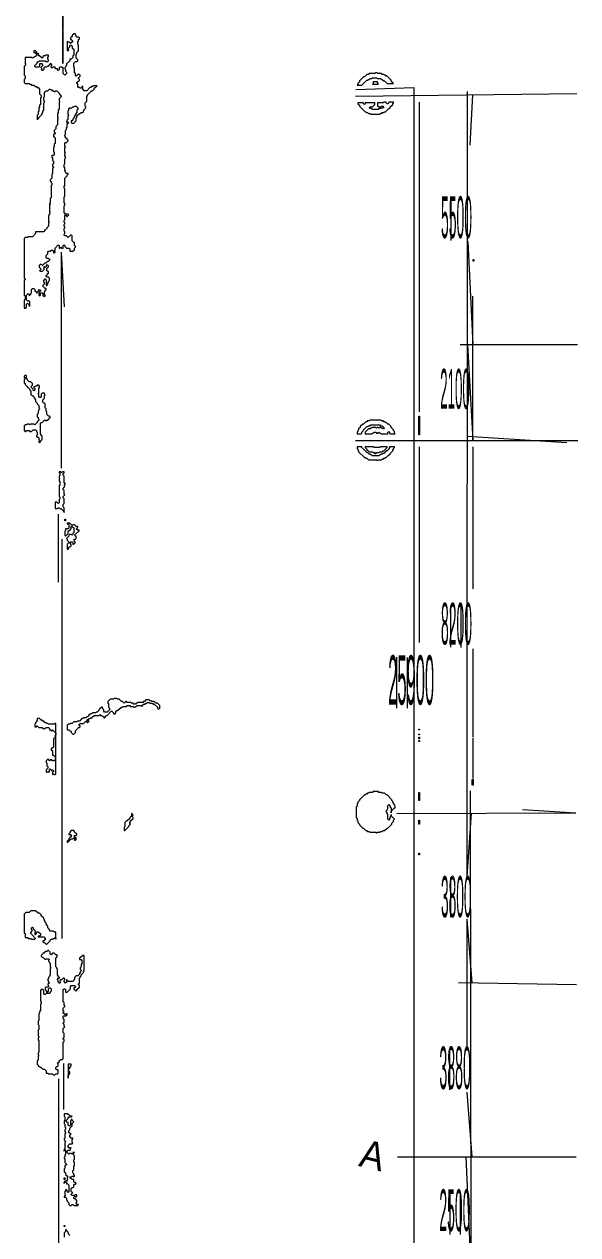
# Model space of a CAD drawing. Extents: x 6 to 4781, y 1 to 3386.
# Drawn here: x 6 to 688, y 1130 to 2622 of the extents above; entities that cross this region are included whole.
import ezdxf

# ---------------------------------------------------------------- set-up
doc = ezdxf.new("R2010")
doc.units = 0
for name, color, linetype, lineweight in [('OCR_TEXT', 6, 'Continuous', 0), ('TRACE_CURVE', 3, 'Continuous', 0), ('TRACE_STRAIGHT', 5, 'Continuous', 0), ('TRACE_TEXT_SYMBOL', 6, 'Continuous', 0)]:
    doc.layers.add(name, color=color, linetype=linetype, lineweight=lineweight)
doc.styles.add('wqy-unicode', font='wqy-unicode.lff')

msp = doc.modelspace()

# ---------------------------------------------------------------- linework, layer by layer
at = {"layer": 'TRACE_CURVE', "color": 3}
for points in [[(67, 2610), (66, 2609), (65, 2609), (65, 2607), (63, 2605), (63, 2603), (64, 2603), (66, 2601), (65, 2600), (64, 2600), (64, 2599), (63, 2598), (61, 2600), (60, 2600), (59, 2601), (59, 2590), (60, 2589), (61, 2590), (60, 2591), (60, 2592), (62, 2594), (62, 2595), (63, 2596), (64, 2596), (65, 2595), (65, 2592), (66, 2592), (67, 2591), (67, 2584), (66, 2583), (66, 2581), (64, 2579), (62, 2579), (62, 2577), (58, 2573), (58, 2571), (57, 2570), (57, 2569), (56, 2568), (56, 2567), (57, 2566), (57, 2564), (58, 2563), (58, 2561), (56, 2559), (54, 2561), (54, 2569), (53, 2568), (52, 2569), (50, 2569), (49, 2568), (49, 2566), (48, 2565), (47, 2566), (47, 2567), (45, 2567), (44, 2568), (44, 2569), (42, 2569), (41, 2568), (40, 2568), (39, 2569), (39, 2570), (40, 2571)], [(69, 2609), (69, 2610), (67, 2610)], [(84, 2534), (84, 2535), (89, 2540), (90, 2540), (92, 2542), (92, 2543), (93, 2544), (94, 2544), (96, 2546), (91, 2546), (90, 2545), (89, 2545), (88, 2544), (87, 2544), (83, 2540), (80, 2540), (78, 2542), (78, 2545), (77, 2545), (77, 2544), (76, 2543), (75, 2543), (74, 2544), (73, 2544), (72, 2545), (72, 2548), (71, 2549), (71, 2550), (74, 2553), (74, 2554), (73, 2555), (73, 2556), (75, 2558), (75, 2559), (74, 2560), (72, 2560), (70, 2558), (69, 2559), (69, 2561), (68, 2562), (68, 2568), (67, 2569), (67, 2574), (69, 2576), (71, 2576), (72, 2577), (72, 2578), (70, 2580), (70, 2585), (71, 2586), (71, 2587), (73, 2589), (73, 2596), (72, 2597), (72, 2600), (73, 2601), (73, 2603), (74, 2604), (74, 2605), (73, 2606), (71, 2606), (70, 2607), (70, 2608), (69, 2609)], [(40, 2571), (40, 2572), (39, 2573), (38, 2573), (35, 2570), (34, 2570), (33, 2569), (31, 2569), (30, 2568), (30, 2566), (29, 2565), (28, 2565), (27, 2566), (28, 2567), (27, 2568), (27, 2569), (29, 2571), (29, 2572), (28, 2573), (25, 2573), (25, 2570), (24, 2569), (20, 2569), (19, 2570), (19, 2571), (22, 2574), (22, 2575), (23, 2576), (24, 2576), (25, 2577), (32, 2577), (33, 2576), (35, 2576), (36, 2577), (36, 2578), (35, 2579), (35, 2581), (36, 2582), (36, 2584), (33, 2584), (32, 2583), (30, 2583), (29, 2582), (29, 2581), (28, 2580), (25, 2583), (24, 2583), (23, 2584), (24, 2585), (23, 2586), (22, 2586), (21, 2587), (21, 2588), (20, 2589), (18, 2589), (18, 2587), (19, 2587), (21, 2585), (21, 2583), (20, 2582), (19, 2582), (18, 2581), (17, 2581), (16, 2580)], [(16, 2580), (15, 2581), (7, 2581), (7, 2573), (8, 2572), (6, 2570), (6, 2559), (7, 2558), (7, 2555), (6, 2554), (6, 2550), (7, 2549), (12, 2549), (13, 2548), (14, 2548), (15, 2547), (18, 2547), (20, 2545), (21, 2545), (22, 2544), (23, 2544), (25, 2542), (25, 2536), (27, 2534), (27, 2532), (26, 2531), (26, 2523), (25, 2522), (25, 2520), (24, 2519), (24, 2515), (23, 2514), (23, 2511), (22, 2510), (22, 2504), (24, 2506), (24, 2507), (28, 2511), (28, 2512), (29, 2513), (29, 2515), (30, 2516), (30, 2525), (31, 2526), (31, 2527), (30, 2528), (30, 2532), (31, 2533), (31, 2538), (33, 2540), (35, 2540), (37, 2542), (38, 2542), (39, 2541), (40, 2541), (41, 2540), (42, 2540), (43, 2539), (44, 2539), (45, 2540), (46, 2540), (49, 2537), (49, 2536), (52, 2533)], [(52, 2533), (49, 2530), (49, 2528), (50, 2527), (49, 2526), (49, 2517), (48, 2516), (48, 2513), (47, 2512), (47, 2510), (48, 2509), (47, 2508), (47, 2507), (48, 2506), (47, 2505), (47, 2498), (45, 2496), (45, 2493), (43, 2491), (43, 2489), (44, 2488), (44, 2487), (43, 2486), (42, 2486), (42, 2483), (43, 2483), (44, 2482), (44, 2475), (43, 2474), (43, 2471), (42, 2470), (42, 2465), (43, 2464), (43, 2461), (42, 2460), (40, 2460), (40, 2458), (41, 2457), (41, 2454), (42, 2453), (42, 2450), (41, 2449), (41, 2447), (42, 2446), (42, 2445), (41, 2444), (41, 2438), (40, 2437), (40, 2432), (38, 2430), (38, 2429), (39, 2428), (39, 2427), (40, 2426), (40, 2424), (39, 2423), (39, 2411), (40, 2410), (39, 2409), (39, 2408), (38, 2407), (38, 2402), (37, 2401), (37, 2400)], [(57, 2483), (56, 2484), (56, 2485), (57, 2486), (57, 2491), (58, 2492), (58, 2494), (59, 2495), (59, 2499), (61, 2501), (59, 2501), (58, 2502), (59, 2503), (59, 2504), (60, 2505), (60, 2509), (61, 2510), (60, 2511), (60, 2515), (61, 2516), (61, 2518), (62, 2519), (63, 2519), (64, 2518), (66, 2520), (67, 2520), (68, 2521), (70, 2521), (72, 2519), (72, 2517), (71, 2516), (71, 2513), (69, 2511), (69, 2510), (68, 2509), (68, 2508), (67, 2507), (67, 2506), (66, 2505), (66, 2504), (65, 2503), (64, 2503), (64, 2501), (65, 2500), (67, 2500), (70, 2503), (70, 2506), (71, 2507), (71, 2509), (74, 2512), (75, 2512), (76, 2513), (78, 2513), (79, 2514), (79, 2515), (80, 2516), (80, 2517), (82, 2519), (82, 2520), (81, 2521), (81, 2525), (83, 2527), (83, 2533), (84, 2534)], [(56, 2366), (55, 2367), (55, 2370), (56, 2371), (56, 2372), (55, 2373), (55, 2375), (56, 2376), (56, 2377), (55, 2378), (55, 2380), (56, 2381), (56, 2386), (57, 2387), (58, 2386), (58, 2385), (59, 2385), (61, 2387), (60, 2388), (57, 2388), (55, 2390), (55, 2398), (56, 2399), (56, 2401), (55, 2402), (55, 2409), (56, 2410), (56, 2419), (55, 2420), (55, 2422), (56, 2423), (56, 2432), (59, 2435), (59, 2436), (60, 2437), (60, 2438), (58, 2438), (57, 2439), (57, 2441), (56, 2442), (56, 2445), (55, 2446), (55, 2449), (56, 2450), (56, 2456), (57, 2457), (57, 2459), (56, 2460), (56, 2462), (57, 2463), (56, 2464), (56, 2470), (57, 2471), (56, 2472), (56, 2475), (57, 2476), (58, 2476), (60, 2478), (60, 2479), (59, 2480), (59, 2481), (58, 2481), (57, 2482), (57, 2483)], [(37, 2400), (38, 2399), (37, 2398), (37, 2391), (38, 2390), (37, 2389), (37, 2387), (36, 2386), (36, 2379), (37, 2378), (36, 2377), (36, 2373), (34, 2371), (34, 2370), (32, 2368), (31, 2368), (31, 2367), (30, 2366), (20, 2366), (20, 2364), (16, 2360), (11, 2360), (10, 2359), (7, 2359), (6, 2358), (6, 2309), (7, 2308), (7, 2307), (6, 2306), (6, 2288), (7, 2287), (7, 2283), (6, 2282), (6, 2272), (8, 2272), (9, 2273), (9, 2277), (10, 2278), (12, 2276), (12, 2274), (13, 2275), (13, 2280), (12, 2280), (11, 2281), (10, 2281), (9, 2282), (9, 2288), (11, 2290), (12, 2289), (12, 2287), (14, 2289), (14, 2290), (15, 2291), (15, 2295), (16, 2296), (18, 2296), (19, 2295), (19, 2293), (20, 2293), (21, 2292), (21, 2291), (22, 2291), (23, 2292), (23, 2293)], [(27, 2320), (25, 2322), (25, 2325), (26, 2326), (27, 2326), (28, 2325), (29, 2325), (32, 2328), (33, 2328), (35, 2330), (36, 2330), (38, 2332), (37, 2332), (36, 2333), (34, 2333), (33, 2334), (33, 2337), (35, 2339), (35, 2341), (36, 2342), (38, 2342), (40, 2344), (42, 2342), (42, 2340), (43, 2340), (44, 2341), (44, 2342), (43, 2343), (44, 2344), (44, 2346), (48, 2350), (49, 2349), (49, 2346), (50, 2346), (51, 2347), (52, 2346), (54, 2346), (54, 2349), (55, 2350), (56, 2349), (56, 2348), (58, 2346), (61, 2346), (62, 2345), (62, 2342), (66, 2342), (68, 2344), (68, 2346), (69, 2347), (69, 2348), (68, 2349), (68, 2353), (67, 2353), (65, 2355), (65, 2361), (64, 2362), (63, 2362), (60, 2359), (58, 2361), (56, 2361), (55, 2362), (55, 2363), (56, 2364), (56, 2366)], [(23, 2293), (25, 2295), (26, 2294), (26, 2293), (25, 2292), (25, 2291), (24, 2290), (24, 2288), (25, 2287), (26, 2288), (26, 2290), (27, 2291), (28, 2291), (29, 2290), (29, 2287), (30, 2287), (31, 2286), (32, 2287), (32, 2288), (31, 2289), (31, 2292), (32, 2293), (32, 2294), (33, 2295), (33, 2296), (32, 2296), (29, 2299), (29, 2300), (31, 2302), (31, 2303), (30, 2304), (30, 2306), (32, 2308), (33, 2307), (33, 2300), (34, 2300), (35, 2301), (35, 2303), (36, 2304), (36, 2305), (37, 2306), (37, 2309), (36, 2310), (34, 2310), (33, 2311), (33, 2312), (36, 2315), (36, 2317), (35, 2317), (34, 2318), (34, 2321), (36, 2323), (36, 2324), (35, 2325), (33, 2325), (33, 2323), (32, 2322), (31, 2323), (30, 2323), (30, 2319), (28, 2317), (26, 2317), (25, 2318), (27, 2320)], [(35, 1480), (34, 1479), (32, 1479), (30, 1477), (29, 1477), (29, 1476), (27, 1474), (27, 1473), (28, 1472), (28, 1471), (29, 1472), (32, 1469), (33, 1470), (36, 1470), (37, 1469), (36, 1468), (36, 1467), (37, 1466), (37, 1465), (38, 1464), (38, 1460), (39, 1459), (38, 1458), (38, 1450), (37, 1449), (37, 1448), (36, 1447), (36, 1446), (35, 1445), (35, 1443), (36, 1442), (36, 1441), (37, 1440), (36, 1439), (35, 1439), (35, 1438), (36, 1437), (36, 1436), (35, 1435), (33, 1435), (32, 1434), (32, 1432), (33, 1431), (33, 1430), (34, 1429), (35, 1429), (36, 1430), (36, 1433), (37, 1434), (38, 1434), (39, 1433), (39, 1430), (38, 1429), (38, 1428), (37, 1427), (33, 1427), (32, 1426), (31, 1426), (30, 1427), (30, 1431), (29, 1432), (27, 1432), (26, 1431), (26, 1418)], [(45, 1464), (44, 1465), (45, 1466), (45, 1471), (46, 1472), (46, 1473), (47, 1474), (46, 1475), (45, 1475), (43, 1477), (41, 1477), (39, 1475), (38, 1476), (38, 1478), (36, 1480), (35, 1480)], [(76, 1450), (79, 1453), (79, 1454), (80, 1455), (80, 1474), (78, 1474), (75, 1471), (74, 1471), (74, 1469), (76, 1469), (77, 1468), (77, 1464), (76, 1463), (76, 1460), (75, 1459), (75, 1457), (76, 1456), (76, 1455), (75, 1454), (75, 1453), (74, 1452), (74, 1451), (72, 1449), (70, 1449), (68, 1447), (68, 1445), (67, 1444), (67, 1443), (66, 1442), (60, 1442), (59, 1443), (59, 1444), (58, 1444), (58, 1441), (57, 1440), (55, 1442), (55, 1443), (56, 1444), (56, 1445), (55, 1446), (54, 1446), (52, 1444), (51, 1444), (50, 1443), (50, 1442), (51, 1441), (50, 1440), (49, 1440), (48, 1441), (48, 1443), (47, 1444), (47, 1445), (48, 1446), (49, 1446), (50, 1447), (49, 1447), (48, 1448), (48, 1449), (47, 1450), (47, 1457), (46, 1458), (46, 1459), (45, 1460), (45, 1464)], [(54, 1371), (54, 1372), (55, 1373), (55, 1378), (54, 1379), (54, 1384), (56, 1386), (55, 1387), (55, 1389), (54, 1390), (54, 1391), (55, 1392), (55, 1395), (54, 1396), (54, 1399), (55, 1400), (56, 1399), (57, 1400), (58, 1400), (59, 1401), (59, 1402), (58, 1402), (57, 1401), (56, 1402), (55, 1402), (54, 1403), (54, 1404), (55, 1405), (54, 1406), (54, 1409), (56, 1411), (56, 1412), (55, 1413), (55, 1416), (54, 1417), (54, 1432), (55, 1433), (56, 1433), (57, 1432), (57, 1429), (59, 1429), (63, 1433), (63, 1436), (64, 1437), (68, 1437), (69, 1436), (69, 1435), (68, 1434), (67, 1434), (67, 1432), (68, 1432), (70, 1430), (71, 1431), (71, 1432), (74, 1435), (74, 1437), (73, 1438), (73, 1439), (74, 1440), (74, 1446), (75, 1447), (75, 1448), (76, 1449), (76, 1450)], [(26, 1418), (27, 1417), (27, 1415), (26, 1414), (26, 1406), (25, 1405), (25, 1403), (24, 1402), (24, 1394), (23, 1393), (23, 1389), (24, 1388), (24, 1383), (23, 1382), (23, 1375), (24, 1374), (24, 1373), (23, 1372), (23, 1370), (24, 1369), (24, 1355), (23, 1354), (23, 1352), (24, 1351), (23, 1350), (23, 1345), (22, 1344), (22, 1340), (23, 1339), (23, 1338), (24, 1337), (25, 1337), (26, 1336), (27, 1336), (29, 1334), (31, 1334), (33, 1332), (33, 1329), (35, 1329), (36, 1328), (41, 1328), (43, 1326), (45, 1328), (47, 1328), (48, 1329), (48, 1333), (46, 1333), (45, 1334), (45, 1336), (46, 1337), (47, 1337), (48, 1338), (48, 1340), (47, 1341), (48, 1342), (49, 1342), (49, 1344), (51, 1346), (53, 1346), (54, 1347), (54, 1367), (55, 1368), (55, 1370), (54, 1371)]]:
    msp.add_lwpolyline(points, dxfattribs=at)
at = {"layer": 'TRACE_STRAIGHT', "color": 5}
for p, q in [((52.2, 3057.9), (53.4, 2573.7)), ((53.4, 2573.7), (54.6, 2731.6)), ((414.5, 2541.4), (485.8, 2543.8)), ((485.8, 2543.8), (485.8, 1082.5)), ((551.6, 1571.3), (552, 2539.2)), ((414.1, 2533.3), (686.8, 2536.5)), ((492.5, 2526), (492.5, 2144)), ((555.2, 2472.8), (558.5, 2535)), ((531.4, 2406), (531.4, 2355.4)), ((552.3, 2354.1), (558.5, 2227.3)), ((51.4, 2340.9), (51.6, 2074.9)), ((51.4, 2340.9), (55.4, 2273.5)), ((558.3, 2286.6), (558.3, 2108.7)), ((543, 2227.3), (687.5, 2227.3)), ((552, 2227.3), (558.6, 2108.7)), ((414.1, 2108.7), (687.9, 2108.7)), ((551.8, 2114), (674.4, 2106.5)), ((492.5, 2101), (492.5, 1860)), ((558.5, 2101), (558.5, 1926)), ((48, 2018), (48, 1934)), ((52.4, 1987), (52.4, 1495)), ((531.1, 1904.6), (531.1, 1854.1)), ((543.9, 1905.2), (543.9, 1853.8)), ((558.5, 1852), (558.5, 1743)), ((464.6, 1841.6), (464.6, 1778.7)), ((477.9, 1841.4), (477.9, 1778.7)), ((558.5, 1742), (558.5, 1692)), ((555.3, 1677), (556.2, 1086.3)), ((465, 1649.2), (685.6, 1649.9)), ((551.6, 1571.3), (557.2, 1649.5)), ((620, 1654), (685.6, 1649.9)), ((531, 1570.7), (531, 1521.3)), ((551.2, 1519), (551.2, 1359.1)), ((551.2, 1519), (557.5, 1440.4)), ((541, 1440.7), (686.5, 1438.3)), ((529.8, 1357.9), (529.8, 1308.6)), ((54.5, 1341), (54.5, 1284)), ((48.1, 1321.8), (48.1, 199.7)), ((551.4, 1305.4), (557.6, 1225.9)), ((466, 1225.9), (685.8, 1225.9)), ((550.2, 1225.9), (556.2, 1086.3)), ((530.3, 1180.6), (530.3, 1130.2)), ((542.9, 1181.4), (542.9, 1130.2))]:
    msp.add_line(p, q, dxfattribs=at)
at = {"layer": 'TRACE_TEXT_SYMBOL', "color": 6}
for points in [[(439, 2562), (438, 2561), (431, 2561), (430, 2560), (428, 2560), (425, 2557), (424, 2557), (419, 2552), (419, 2551), (417, 2549), (417, 2548), (416, 2547), (422, 2547), (428, 2553), (429, 2553), (430, 2554), (431, 2554), (432, 2555), (434, 2555), (435, 2556), (440, 2556), (441, 2555), (445, 2555), (446, 2554), (447, 2554), (449, 2552), (450, 2552), (453, 2549), (461, 2549), (458, 2552), (458, 2553), (453, 2558), (452, 2558), (451, 2559), (450, 2559), (449, 2560), (447, 2560), (446, 2561), (442, 2561), (441, 2562)], [(436, 2551), (436, 2549), (435, 2548), (442, 2548), (442, 2549), (441, 2550), (441, 2551)], [(449, 2526), (448, 2525), (441, 2525), (441, 2521), (442, 2521), (443, 2520), (445, 2520), (446, 2521), (448, 2521), (449, 2520), (448, 2519), (447, 2519), (446, 2518), (443, 2518), (442, 2517), (435, 2517), (434, 2518), (432, 2518), (431, 2519), (432, 2520), (435, 2520), (438, 2523), (438, 2525), (426, 2525), (426, 2524), (425, 2523), (424, 2524), (424, 2525), (417, 2525), (417, 2524), (419, 2522), (419, 2521), (426, 2514), (427, 2514), (428, 2513), (429, 2513), (430, 2512), (432, 2512), (433, 2511), (444, 2511), (445, 2512), (446, 2512), (447, 2513), (449, 2513), (450, 2514), (451, 2514), (455, 2518), (456, 2518), (457, 2519), (457, 2520), (460, 2523), (460, 2524), (461, 2525), (461, 2526), (455, 2526), (455, 2525), (454, 2524), (453, 2524), (452, 2525), (452, 2526)], [(559, 2332), (560, 2332), (560, 2330), (559, 2330)], [(492, 2139), (493, 2139), (493, 2116), (492, 2116)], [(416, 2101), (416, 2099), (417, 2098), (417, 2097), (418, 2096), (418, 2095), (425, 2088), (426, 2088), (427, 2087), (428, 2087), (430, 2085), (440, 2085), (441, 2084), (442, 2085), (446, 2085), (447, 2086), (448, 2086), (449, 2087), (450, 2087), (451, 2088), (452, 2088), (455, 2091), (456, 2091), (457, 2092), (457, 2093), (460, 2096), (460, 2097), (461, 2098), (461, 2099), (462, 2100), (462, 2101), (456, 2101), (456, 2100), (455, 2099), (455, 2098), (453, 2096), (452, 2096), (449, 2093), (448, 2093), (447, 2092), (446, 2092), (445, 2091), (444, 2091), (443, 2090), (435, 2090), (434, 2091), (433, 2091), (432, 2092), (431, 2092), (429, 2094), (428, 2094), (422, 2100), (422, 2101)], [(426, 2101), (426, 2100), (428, 2098), (428, 2097), (429, 2097), (431, 2095), (435, 2095), (436, 2094), (437, 2094), (438, 2093), (439, 2093), (440, 2094), (443, 2094), (444, 2095), (447, 2095), (448, 2096), (449, 2096), (453, 2100), (453, 2101), (445, 2101), (444, 2100), (437, 2100), (436, 2101)], [(49, 2070), (49, 2069), (50, 2068), (50, 2066), (49, 2065), (49, 2063), (50, 2062), (49, 2061), (49, 2059), (50, 2058), (50, 2054), (49, 2053), (49, 2040), (50, 2039), (50, 2037), (49, 2036), (49, 2032), (48, 2031), (46, 2033), (44, 2033), (44, 2025), (47, 2025), (48, 2026), (49, 2026), (50, 2025), (51, 2025), (55, 2021), (55, 2020), (55, 2026), (54, 2027), (54, 2030), (55, 2031), (55, 2037), (54, 2038), (54, 2040), (56, 2042), (55, 2043), (55, 2047), (54, 2048), (54, 2050), (56, 2052), (55, 2053), (56, 2054), (56, 2055), (57, 2056), (56, 2056), (55, 2057), (55, 2065), (54, 2066), (54, 2068), (55, 2069), (55, 2070), (53, 2070), (52, 2069), (51, 2070)], [(56, 2012), (57, 2012), (57, 2010), (56, 2010)], [(492, 1753), (493, 1753), (493, 1752), (492, 1752)], [(492, 1747), (493, 1747), (493, 1746), (492, 1746)], [(492, 1743), (493, 1743), (493, 1741), (492, 1741)], [(492, 1739), (493, 1739), (493, 1738), (492, 1738)], [(558, 1691), (559, 1691), (559, 1684), (558, 1684)], [(492, 1675), (493, 1675), (493, 1665), (492, 1665)], [(138, 1649), (138, 1646), (136, 1644), (136, 1643), (133, 1640), (132, 1640), (130, 1638), (130, 1633), (129, 1632), (129, 1628), (130, 1628), (135, 1633), (135, 1634), (137, 1636), (136, 1637), (136, 1638), (137, 1639), (137, 1640), (140, 1643), (140, 1644), (139, 1645), (139, 1646), (140, 1647), (139, 1648), (139, 1649)], [(64, 1628), (62, 1626), (62, 1625), (61, 1624), (61, 1623), (63, 1623), (64, 1622), (64, 1621), (63, 1620), (62, 1620), (62, 1619), (61, 1618), (61, 1617), (59, 1615), (59, 1613), (64, 1618), (66, 1618), (67, 1619), (68, 1618), (68, 1616), (69, 1616), (70, 1617), (70, 1619), (69, 1619), (67, 1621), (68, 1622), (70, 1622), (71, 1623), (71, 1624), (70, 1625), (69, 1625), (68, 1626), (68, 1627), (67, 1628)], [(492, 1641), (493, 1641), (493, 1636), (492, 1636)], [(492, 1600), (493, 1600), (493, 1598), (492, 1598)], [(60, 1340), (60, 1323), (60, 1326), (62, 1328), (62, 1330), (61, 1331), (61, 1334), (62, 1335), (62, 1336), (64, 1338), (64, 1340)], [(55, 1200), (56, 1200), (56, 1198), (55, 1198)], [(55, 1141), (56, 1141), (56, 1140), (55, 1140)]]:
    msp.add_lwpolyline(points, close=True, dxfattribs=at)
for points in [[(7, 2189), (6, 2188), (6, 2187), (7, 2186), (7, 2185), (6, 2184), (6, 2180), (7, 2179), (7, 2178), (10, 2175), (10, 2174), (11, 2174), (13, 2172), (13, 2171), (14, 2170), (14, 2165), (15, 2165), (16, 2164), (17, 2164), (18, 2163), (18, 2162), (19, 2161), (19, 2160), (20, 2159), (20, 2157), (22, 2155), (22, 2154), (24, 2152), (24, 2149), (25, 2148), (24, 2147), (24, 2146), (23, 2145), (23, 2142), (22, 2141), (22, 2138), (23, 2137), (23, 2136), (24, 2135), (24, 2134), (22, 2132), (22, 2131), (19, 2128), (18, 2129), (14, 2129), (13, 2128), (12, 2129), (10, 2129), (9, 2128), (7, 2128), (6, 2127), (6, 2121), (7, 2120), (8, 2120), (9, 2121), (12, 2121), (13, 2120), (15, 2120), (17, 2122), (20, 2122), (21, 2121), (21, 2120), (22, 2119), (22, 2116)], [(18, 2174), (19, 2173), (19, 2171), (18, 2170), (17, 2171), (17, 2172), (14, 2175), (16, 2177), (16, 2179), (14, 2181), (12, 2181), (10, 2183), (10, 2184), (9, 2185), (9, 2189), (7, 2189)], [(22, 2116), (21, 2115), (21, 2114), (22, 2113), (23, 2113), (24, 2112), (24, 2110), (25, 2109), (24, 2108), (24, 2107), (25, 2106), (26, 2107), (26, 2108), (28, 2110), (28, 2114), (27, 2115), (27, 2116), (26, 2117), (26, 2130), (27, 2131), (28, 2131), (31, 2134), (32, 2134), (33, 2133), (34, 2134), (35, 2134), (38, 2137), (38, 2138), (37, 2139), (36, 2139), (34, 2141), (34, 2144), (33, 2145), (33, 2148), (32, 2149), (32, 2154), (31, 2155), (30, 2155), (29, 2156), (29, 2159), (31, 2161), (31, 2164), (32, 2165), (31, 2166), (31, 2167), (28, 2167), (27, 2166), (27, 2163), (26, 2162), (25, 2162), (24, 2163), (24, 2165), (23, 2166), (24, 2167), (24, 2173), (25, 2174), (25, 2176), (24, 2177), (22, 2177), (21, 2176), (20, 2176), (19, 2175), (18, 2175), (18, 2174)], [(432, 2134), (431, 2133), (429, 2133), (428, 2132), (427, 2132), (424, 2129), (423, 2129), (420, 2126), (420, 2125), (418, 2123), (418, 2122), (417, 2121), (417, 2120), (416, 2119), (416, 2117), (421, 2117), (422, 2118), (422, 2119), (424, 2121), (424, 2122), (428, 2126), (429, 2126), (430, 2127), (432, 2127), (433, 2128), (444, 2128), (445, 2127), (447, 2127), (450, 2124), (449, 2123), (448, 2123), (447, 2124), (446, 2124), (445, 2125), (444, 2125), (443, 2124), (442, 2125), (441, 2125), (440, 2124), (439, 2125), (435, 2125), (434, 2124), (433, 2124), (432, 2123), (430, 2123), (426, 2119), (426, 2117), (434, 2117), (435, 2118), (436, 2118), (437, 2119), (439, 2119), (440, 2118), (442, 2118), (443, 2119), (444, 2118), (445, 2118), (446, 2117), (454, 2117), (454, 2119), (455, 2120), (456, 2119), (456, 2118), (457, 2117)], [(457, 2117), (463, 2117), (462, 2118), (462, 2120), (461, 2121), (461, 2122), (458, 2125), (458, 2126), (455, 2129), (454, 2129), (452, 2131), (451, 2131), (450, 2132), (449, 2132), (448, 2133), (446, 2133), (445, 2134), (432, 2134)], [(59, 2007), (59, 2006), (60, 2006), (61, 2005), (61, 2001), (60, 2000), (57, 2000), (57, 1998), (56, 1997), (56, 1992), (57, 1991), (60, 1994), (60, 1997), (61, 1998), (62, 1998), (64, 2000), (64, 2001), (63, 2002), (64, 2003), (65, 2003), (67, 2001), (67, 1995), (66, 1994), (66, 1993), (65, 1992), (64, 1993), (62, 1993), (61, 1992), (61, 1991), (58, 1988), (59, 1987), (59, 1986), (61, 1984), (61, 1983), (59, 1981), (59, 1975), (60, 1975), (61, 1976), (61, 1977), (62, 1978), (63, 1978), (64, 1979), (64, 1981), (63, 1981), (62, 1982), (64, 1984), (65, 1984), (66, 1983), (66, 1981), (67, 1981), (69, 1983), (68, 1984), (68, 1985), (67, 1986), (68, 1987), (69, 1987), (70, 1988), (70, 1991), (69, 1991), (68, 1992), (74, 1998), (73, 1998), (72, 1999), (71, 1999)], [(71, 1999), (70, 2000), (72, 2002), (72, 2003), (70, 2003), (68, 2005), (66, 2005), (65, 2004), (62, 2007), (59, 2007)], [(117, 1791), (116, 1790), (112, 1790), (109, 1787), (109, 1785), (110, 1784), (110, 1780), (111, 1779), (111, 1777), (108, 1774), (105, 1774), (104, 1775), (104, 1777), (103, 1778), (103, 1779), (102, 1780), (101, 1780), (100, 1779), (99, 1779), (99, 1778), (98, 1777), (98, 1776), (96, 1774), (95, 1774), (94, 1773), (90, 1773), (89, 1772), (88, 1772), (87, 1771), (86, 1771), (85, 1770), (85, 1769), (84, 1768), (83, 1768), (82, 1767), (79, 1767), (78, 1766), (77, 1766), (74, 1763), (72, 1763), (71, 1762), (67, 1762), (65, 1760), (63, 1760), (62, 1759), (60, 1759), (59, 1758), (59, 1752), (61, 1752), (62, 1751), (63, 1751), (64, 1750), (64, 1749), (66, 1747), (67, 1747), (69, 1749), (69, 1751), (73, 1755), (74, 1755), (75, 1756), (75, 1757), (74, 1757), (73, 1758), (75, 1760)], [(165, 1784), (166, 1784), (170, 1780), (170, 1779), (171, 1778), (172, 1778), (173, 1779), (173, 1782), (170, 1785), (168, 1785), (166, 1787), (163, 1787), (162, 1788), (161, 1788), (160, 1789), (156, 1789), (154, 1787), (153, 1787), (152, 1786), (146, 1786), (145, 1785), (144, 1785), (143, 1784), (141, 1784), (140, 1785), (138, 1785), (137, 1786), (133, 1786), (132, 1787), (131, 1787), (129, 1785), (127, 1787), (126, 1787), (123, 1790), (121, 1790), (120, 1791), (117, 1791)], [(75, 1760), (79, 1760), (82, 1763), (84, 1761), (86, 1763), (84, 1763), (83, 1764), (84, 1765), (85, 1765), (86, 1766), (87, 1766), (88, 1767), (89, 1767), (92, 1770), (98, 1770), (99, 1771), (100, 1770), (101, 1770), (102, 1769), (103, 1769), (104, 1768), (104, 1767), (105, 1767), (106, 1768), (106, 1769), (107, 1770), (108, 1770), (113, 1775), (114, 1775), (116, 1773), (116, 1772), (118, 1772), (119, 1773), (119, 1775), (120, 1776), (121, 1776), (124, 1779), (125, 1779), (126, 1780), (127, 1780), (128, 1781), (132, 1781), (133, 1782), (136, 1782), (137, 1781), (140, 1781), (141, 1780), (142, 1780), (143, 1781), (144, 1781), (145, 1782), (150, 1782), (151, 1781), (152, 1782), (152, 1783), (153, 1784), (155, 1784), (156, 1785), (157, 1785), (158, 1786), (160, 1786), (161, 1785), (164, 1785), (165, 1784)], [(22, 1766), (22, 1764), (21, 1763), (21, 1762), (20, 1761), (20, 1760), (19, 1759), (19, 1756), (21, 1756), (22, 1757), (24, 1755), (28, 1755), (29, 1754), (30, 1754), (31, 1753), (33, 1755), (36, 1755), (37, 1754), (37, 1752), (38, 1752), (39, 1751), (40, 1751), (41, 1752), (45, 1748), (45, 1746), (44, 1745), (44, 1743), (42, 1741), (42, 1731), (40, 1729), (39, 1729), (39, 1727), (40, 1727), (41, 1726), (41, 1721), (42, 1721), (44, 1719), (44, 1715), (43, 1714), (41, 1714), (40, 1715), (38, 1715), (37, 1714), (36, 1715), (36, 1716), (35, 1716), (33, 1714), (33, 1712), (34, 1711), (34, 1708), (35, 1707), (35, 1705), (33, 1703), (33, 1700), (34, 1700), (35, 1701), (36, 1700), (37, 1701), (37, 1703), (38, 1704), (39, 1703), (39, 1702), (40, 1702), (41, 1703)], [(41, 1703), (42, 1702), (42, 1701), (41, 1700), (41, 1697), (42, 1698), (43, 1697), (44, 1697), (45, 1698), (45, 1760), (44, 1760), (43, 1759), (36, 1759), (35, 1760), (34, 1760), (33, 1761), (32, 1761), (30, 1763), (29, 1763), (28, 1764), (27, 1764), (25, 1766), (22, 1766)], [(436, 1676), (435, 1675), (431, 1675), (430, 1674), (429, 1674), (428, 1673), (427, 1673), (426, 1672), (425, 1672), (419, 1666), (419, 1665), (417, 1663), (417, 1662), (416, 1661), (416, 1658), (415, 1657), (415, 1644), (416, 1643), (416, 1641), (417, 1640), (417, 1638), (419, 1636), (419, 1635), (423, 1631), (424, 1631), (427, 1628), (428, 1628), (429, 1627), (431, 1627), (432, 1626), (439, 1626), (440, 1625), (441, 1626), (444, 1626), (445, 1627), (447, 1627), (448, 1628), (450, 1628), (453, 1631), (454, 1631), (459, 1636), (459, 1637), (461, 1639), (461, 1641), (462, 1642), (458, 1646), (458, 1648), (458, 1646), (457, 1645), (457, 1644), (456, 1643), (456, 1642), (455, 1641), (454, 1642), (454, 1648), (453, 1649), (453, 1650), (452, 1651), (452, 1652), (453, 1653), (453, 1654), (454, 1655), (454, 1659), (455, 1660)], [(455, 1660), (457, 1658), (457, 1657), (458, 1656), (458, 1650), (458, 1652), (462, 1656), (463, 1656), (463, 1658), (462, 1659), (462, 1660), (461, 1661), (461, 1662), (460, 1663), (460, 1664), (459, 1665), (459, 1666), (453, 1672), (452, 1672), (450, 1674), (447, 1674), (446, 1675), (443, 1675), (442, 1676), (436, 1676)], [(14, 1529), (12, 1527), (8, 1527), (6, 1525), (6, 1502), (7, 1501), (7, 1496), (10, 1496), (11, 1495), (14, 1495), (15, 1494), (19, 1494), (20, 1495), (14, 1501), (14, 1502), (15, 1503), (15, 1504), (16, 1505), (15, 1506), (15, 1508), (16, 1509), (17, 1508), (17, 1507), (20, 1504), (19, 1503), (19, 1500), (20, 1500), (21, 1501), (21, 1502), (22, 1503), (23, 1503), (24, 1502), (25, 1502), (26, 1501), (26, 1499), (25, 1498), (23, 1498), (23, 1497), (30, 1497), (32, 1495), (32, 1494), (30, 1492), (29, 1492), (29, 1491), (30, 1490), (31, 1490), (33, 1488), (34, 1488), (38, 1492), (38, 1493), (39, 1494), (41, 1494), (42, 1495), (43, 1495), (44, 1496), (45, 1495), (45, 1494), (45, 1502), (44, 1503), (43, 1503), (42, 1504), (38, 1504), (37, 1505), (37, 1506)], [(37, 1506), (35, 1508), (35, 1510), (34, 1511), (34, 1512), (33, 1513), (33, 1514), (32, 1515), (32, 1516), (31, 1517), (31, 1518), (30, 1519), (30, 1520), (27, 1523), (27, 1524), (25, 1526), (23, 1526), (20, 1529), (14, 1529)], [(55, 1279), (55, 1276), (56, 1275), (56, 1271), (55, 1270), (55, 1267), (56, 1266), (56, 1263), (57, 1262), (57, 1260), (56, 1259), (56, 1257), (57, 1256), (57, 1255), (56, 1254), (56, 1249), (55, 1248), (55, 1247), (56, 1246), (56, 1245), (57, 1244), (56, 1243), (56, 1240), (57, 1239), (56, 1238), (56, 1236), (55, 1235), (55, 1233), (55, 1234), (56, 1235), (57, 1234), (57, 1229), (56, 1228), (56, 1226), (55, 1225), (55, 1224), (56, 1223), (56, 1219), (58, 1217), (58, 1216), (57, 1215), (56, 1215), (56, 1212), (55, 1211), (55, 1207), (56, 1207), (57, 1206), (57, 1204), (60, 1201), (59, 1200), (59, 1197), (58, 1196), (56, 1196), (55, 1195), (55, 1193), (55, 1194), (56, 1195), (57, 1195), (58, 1194), (58, 1192), (59, 1193), (61, 1191), (61, 1183), (60, 1182)], [(61, 1264), (60, 1265), (60, 1268), (59, 1268), (58, 1269), (58, 1271), (60, 1273), (60, 1274), (61, 1275), (64, 1275), (65, 1276), (63, 1276), (61, 1278), (60, 1278), (59, 1279), (55, 1279)], [(63, 1201), (64, 1201), (65, 1202), (66, 1202), (67, 1201), (68, 1202), (68, 1203), (67, 1204), (67, 1205), (66, 1206), (66, 1209), (67, 1210), (67, 1214), (68, 1215), (68, 1219), (67, 1220), (67, 1222), (68, 1223), (68, 1227), (66, 1229), (68, 1231), (66, 1231), (66, 1230), (65, 1229), (64, 1230), (62, 1230), (61, 1229), (59, 1231), (59, 1233), (60, 1234), (62, 1234), (63, 1235), (63, 1236), (64, 1237), (61, 1237), (60, 1238), (60, 1240), (62, 1242), (65, 1242), (66, 1243), (65, 1244), (65, 1247), (66, 1248), (66, 1249), (64, 1249), (62, 1251), (62, 1252), (64, 1254), (63, 1254), (61, 1256), (61, 1258), (62, 1259), (62, 1261), (65, 1264), (65, 1267), (67, 1269), (65, 1271), (65, 1272), (64, 1272), (64, 1271), (63, 1270), (63, 1265), (62, 1264), (61, 1264)], [(60, 1182), (59, 1183), (59, 1184), (58, 1185), (57, 1185), (57, 1184), (56, 1183), (56, 1180), (57, 1179), (55, 1177), (55, 1176), (57, 1176), (58, 1175), (58, 1173), (59, 1172), (59, 1171), (61, 1169), (61, 1167), (62, 1166), (64, 1166), (65, 1167), (66, 1167), (67, 1166), (72, 1166), (73, 1167), (71, 1167), (70, 1168), (70, 1169), (71, 1170), (71, 1172), (69, 1174), (68, 1174), (67, 1175), (67, 1176), (68, 1177), (69, 1177), (70, 1176), (71, 1177), (71, 1179), (69, 1179), (68, 1178), (65, 1178), (64, 1179), (64, 1180), (66, 1182), (65, 1182), (64, 1183), (64, 1187), (65, 1188), (66, 1188), (67, 1189), (67, 1191), (68, 1192), (69, 1192), (70, 1193), (69, 1194), (68, 1194), (67, 1195), (67, 1198), (65, 1198), (64, 1199), (63, 1199), (62, 1200), (63, 1201)], [(62, 1129), (61, 1130), (61, 1131), (60, 1132), (60, 1133), (58, 1135), (58, 1136), (57, 1136), (57, 1134), (55, 1132), (55, 1127)]]:
    msp.add_lwpolyline(points, dxfattribs=at)

# ---------------------------------------------------------------- texts
at = {"layer": 'OCR_TEXT', "color": 6, "style": 'wqy-unicode', "width": 0.25}
for s, height, p in [('5500', 51.48, (519.4, 2358.3)), ('2100', 49.14, (518.4, 2147.9)), ('8200', 51.48, (519.4, 1857.3)), ('25900', 60.84, (454.4, 1783.2)), ('3800', 50.7, (519.4, 1521.2)), ('3880', 52.26, (517.4, 1309.5)), ('2500', 51.48, (517.4, 1134.3))]:
    msp.add_text(s, height=height, dxfattribs=at).set_placement(p)
at = {"layer": 'OCR_TEXT', "color": 6, "style": 'wqy-unicode', "width": 0.962814}
msp.add_text('A', height=34.4, rotation=-13.6713, dxfattribs=at).set_placement((416.9, 1214.7))

doc.saveas('drawing.dxf')
